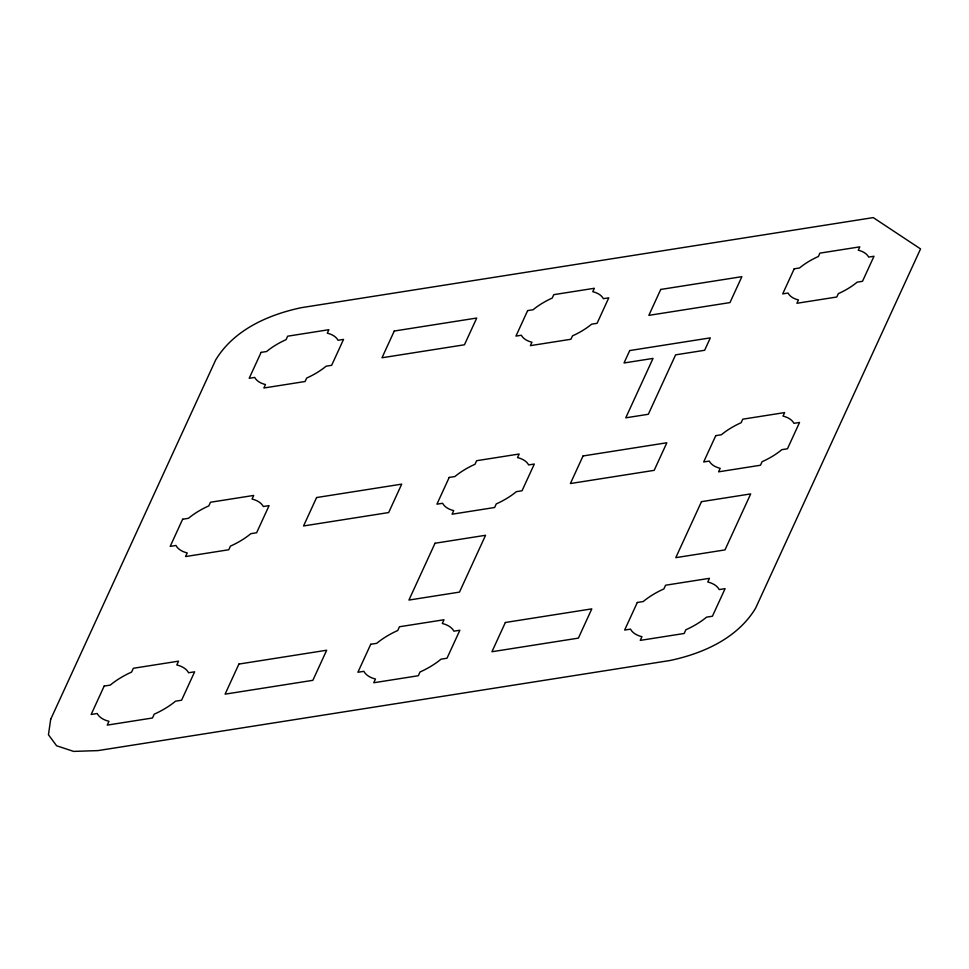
<?xml version="1.0" encoding="UTF-8"?>
<svg xmlns="http://www.w3.org/2000/svg" width="969" height="969" viewBox="0 0 969 969"><rect width="100%" height="100%" fill="white"/><g stroke="black" fill="none" stroke-linecap="round" stroke-linejoin="round"><path stroke-width="1.45" d="M50.691 719.289L48.45 734.732L56.602 745.767L73.632 751.399L98.002 750.6L669.87 660.531C703.022 653.53 737.397 638.341 755.554 608.278L920.55 248.912L873.239 217.601L301.371 307.67C268.219 314.671 233.844 329.86 215.687 359.935L50.691 719.289M104.192 686.052L91.147 714.468L97.203 713.523A50.34 23.946 -22.8 0 0 108.988 721.311L107.232 725.115L152.46 717.993L154.204 714.189A50.34 23.946 -22.8 0 0 175.534 701.181L181.591 700.224L194.636 671.808L188.58 672.765A50.34 23.946 -22.8 0 0 176.806 664.964L178.55 661.161L133.334 668.283L131.578 672.086A50.34 23.946 -22.8 0 0 110.248 685.107L104.192 686.052M182.644 519.227L170.181 546.383L175.958 545.474A48.099 22.881 -22.8 0 0 187.223 552.924L185.551 556.557L228.769 549.75L230.44 546.116A48.099 22.881 -22.8 0 0 250.838 533.677L256.615 532.768L269.091 505.612L263.302 506.521A48.099 22.881 -22.8 0 0 252.049 499.071L253.721 495.438L210.491 502.245L208.82 505.879A48.099 22.881 -22.8 0 0 188.434 518.318L182.644 519.227M261.097 352.389L249.203 378.298L254.714 377.425A45.882 21.827 -22.8 0 0 265.458 384.536L263.871 388.012L305.09 381.507L306.688 378.043A45.882 21.827 -22.8 0 0 326.141 366.185L331.652 365.313L343.547 339.404L338.036 340.276A45.882 21.827 -22.8 0 0 327.292 333.166L328.879 329.702L287.66 336.195L286.061 339.659A45.882 21.827 -22.8 0 0 266.608 351.517L261.097 352.389M238.907 664.068L225.087 694.155L312.866 680.323L326.674 650.235L238.907 664.068M316.597 497.545L303.551 525.961L388.666 512.553L401.711 484.137L316.597 497.545M394.274 331.023L382.004 357.767L464.454 344.782L476.736 318.038L394.274 331.023M370.752 644.264L357.9 672.268L363.859 671.323A49.601 23.595 -22.8 0 0 375.463 679.003L373.743 682.757L418.305 675.732L420.025 671.989A49.601 23.595 -22.8 0 0 441.04 659.174L447 658.23L459.863 630.238L453.892 631.17A49.601 23.595 -22.8 0 0 442.288 623.491L444.008 619.748L399.458 626.761L397.738 630.504A49.601 23.595 -22.8 0 0 376.711 643.331L370.752 644.264M449.204 477.438L436.922 504.183L442.615 503.286A47.336 22.517 -22.8 0 0 453.71 510.615L452.063 514.2L494.626 507.502L496.261 503.916A47.336 22.517 -22.8 0 0 516.344 491.671L522.037 490.774L534.319 464.03L528.626 464.926A47.336 22.517 -22.8 0 0 517.531 457.586L519.178 454.013L476.615 460.711L474.98 464.296A47.336 22.517 -22.8 0 0 454.897 476.542L449.204 477.438M527.645 310.601L515.944 336.098L521.37 335.238A45.143 21.475 -22.8 0 0 531.945 342.227L530.382 345.642L570.935 339.259L572.509 335.843A45.143 21.475 -22.8 0 0 591.647 324.167L597.074 323.319L608.774 297.822L603.348 298.682A45.143 21.475 -22.8 0 0 592.774 291.693L594.348 288.277L553.784 294.661L552.221 298.077A45.143 21.475 -22.8 0 0 533.083 309.753L527.645 310.601M435.033 543.246L408.93 600.065L459.476 592.107L485.566 535.288L435.033 543.246M629.729 350.56L624.024 362.975L653.033 358.409L625.756 417.821L648.334 414.272L675.611 354.848L704.633 350.281L710.325 337.866L629.729 350.56M505.37 622.486L491.937 651.737L578.384 638.123L591.805 608.871L505.37 622.486M583.047 455.963L570.39 483.543L654.172 470.353L666.842 442.772L583.047 455.963M660.737 289.452L648.842 315.361L729.972 302.582L741.866 276.674L660.737 289.452M637.311 602.476L624.642 630.056L630.516 629.135A48.862 23.244 -22.8 0 0 641.95 636.706L640.255 640.388L684.15 633.484L685.846 629.789A48.862 23.244 -22.8 0 0 706.546 617.156L712.421 616.236L725.091 588.655L719.216 589.576A48.862 23.244 -22.8 0 0 707.782 582.018L709.478 578.323L665.582 585.228L663.886 588.922A48.862 23.244 -22.8 0 0 643.186 601.555L637.311 602.476M715.752 435.65L703.676 461.971L709.284 461.087A46.621 22.178 -22.8 0 0 720.197 468.318L718.574 471.83L760.471 465.241L762.082 461.716A46.621 22.178 -22.8 0 0 781.85 449.664L787.458 448.78L799.546 422.448L793.938 423.332A46.621 22.178 -22.8 0 0 783.025 416.113L784.636 412.588L742.751 419.189L741.128 422.714A46.621 22.178 -22.8 0 0 721.36 434.766L715.752 435.65M794.205 268.813L782.698 293.886L788.039 293.05A44.404 21.124 -22.8 0 0 798.432 299.93L796.893 303.285L836.792 296.998L838.33 293.643A44.404 21.124 -22.8 0 0 857.153 282.161L862.495 281.313L874.002 256.252L868.66 257.088A44.404 21.124 -22.8 0 0 858.268 250.208L859.806 246.853L819.907 253.139L818.369 256.494A44.404 21.124 -22.8 0 0 799.546 267.977L794.205 268.813M701.483 501.663L675.781 557.659L724.982 549.908L750.696 493.911L701.483 501.663"/></g></svg>
